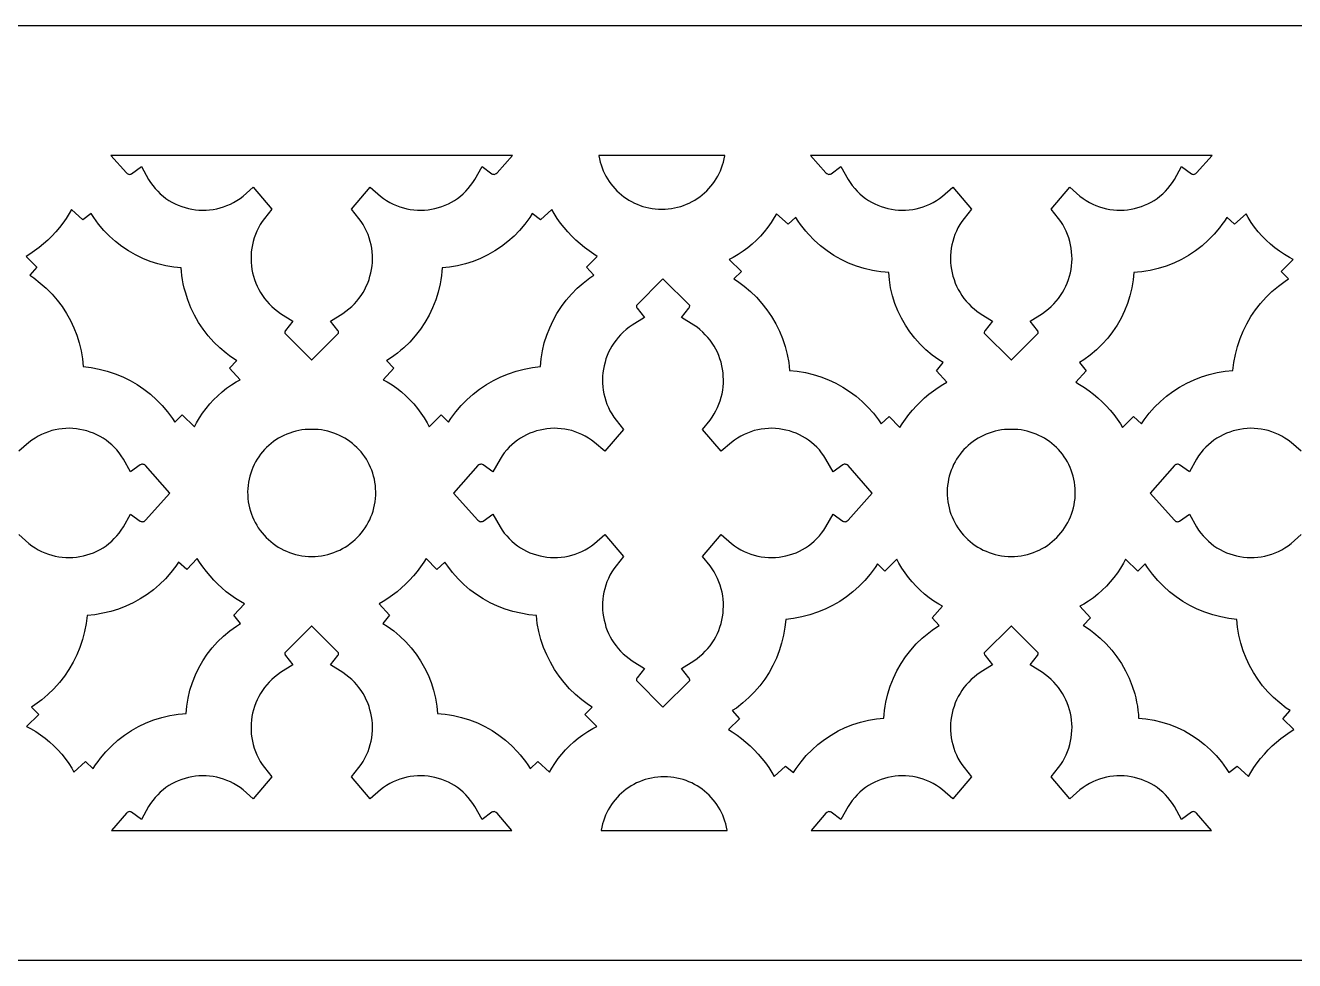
# Model space of a CAD drawing. Extents: x -254 to 254, y -48 to 48.
# Drawn here: x 6.6 to 138.2, y -48.5 to 48.5 of the extents above; entities that cross this region are included whole.
import ezdxf

# ---------------------------------------------------------------- set-up
doc = ezdxf.new("R2010")
doc.units = 0
doc.layers.add('LAYER_2', color=18, linetype='CONTINUOUS')

msp = doc.modelspace()

# ---------------------------------------------------------------- linework, layer by layer
at = {"layer": 'LAYER_2'}
for points in [[(253.94, -48.5), (-253.95, -48.5), (-253.95, 48.5), (253.94, 48.5)], [(18.61, 33.85), (19.35, 32.53), (19.56, 32.19), (19.79, 31.88), (20.04, 31.58), (20.3, 31.3), (20.57, 31.03), (20.86, 30.79), (21.15, 30.56), (21.46, 30.35), (21.78, 30.16), (22.11, 29.99), (22.44, 29.84), (22.79, 29.71), (23.14, 29.6), (23.49, 29.5), (23.85, 29.43), (24.22, 29.37), (24.58, 29.34), (24.95, 29.33), (25.32, 29.33), (25.69, 29.36), (26.06, 29.41), (26.42, 29.48), (26.78, 29.57), (27.14, 29.68), (27.49, 29.81), (27.84, 29.96), (28.18, 30.14), (28.51, 30.33), (28.84, 30.55), (29.15, 30.79), (30.21, 31.71), (32.15, 29.43), (31.38, 28.48), (31.15, 28.16), (30.94, 27.84), (30.75, 27.5), (30.59, 27.16), (30.44, 26.81), (30.31, 26.46), (30.21, 26.1), (30.12, 25.74), (30.06, 25.38), (30.01, 25.02), (29.98, 24.65), (29.98, 24.28), (29.99, 23.92), (30.02, 23.55), (30.07, 23.19), (30.14, 22.83), (30.23, 22.48), (30.34, 22.13), (30.47, 21.78), (30.61, 21.45), (30.78, 21.12), (30.96, 20.8), (31.16, 20.48), (31.37, 20.18), (31.61, 19.89), (31.86, 19.61), (32.13, 19.34), (32.42, 19.09), (32.72, 18.85), (33.05, 18.62), (34.33, 17.82), (33.57, 16.87), (33.53, 16.82), (33.51, 16.76), (33.49, 16.7), (33.49, 16.64), (33.49, 16.59), (36.26, 13.82), (36.29, 13.82), (39.07, 16.59), (39.07, 16.64), (39.06, 16.7), (39.05, 16.76), (39.02, 16.82), (38.99, 16.87), (38.23, 17.82), (39.51, 18.62), (39.83, 18.85), (40.14, 19.09), (40.43, 19.34), (40.7, 19.61), (40.95, 19.89), (41.18, 20.18), (41.4, 20.48), (41.6, 20.8), (41.78, 21.12), (41.94, 21.45), (42.09, 21.78), (42.22, 22.13), (42.32, 22.48), (42.41, 22.83), (42.48, 23.19), (42.53, 23.55), (42.57, 23.92), (42.58, 24.28), (42.57, 24.65), (42.55, 25.02), (42.5, 25.38), (42.44, 25.74), (42.35, 26.1), (42.24, 26.46), (42.12, 26.81), (41.97, 27.16), (41.8, 27.5), (41.62, 27.84), (41.41, 28.16), (41.18, 28.48), (40.41, 29.43), (42.35, 31.71), (43.41, 30.79), (43.72, 30.55), (44.05, 30.33), (44.38, 30.14), (44.72, 29.96), (45.07, 29.81), (45.42, 29.68), (45.78, 29.57), (46.14, 29.48), (46.5, 29.41), (46.87, 29.36), (47.24, 29.33), (47.61, 29.33), (47.97, 29.34), (48.34, 29.37), (48.7, 29.43), (49.06, 29.5), (49.42, 29.6), (49.77, 29.71), (50.11, 29.84), (50.45, 29.99), (50.78, 30.16), (51.1, 30.35), (51.4, 30.56), (51.7, 30.79), (51.99, 31.03), (52.26, 31.3), (52.52, 31.58), (52.76, 31.88), (52.99, 32.19), (53.21, 32.53), (53.94, 33.85), (54.97, 33.11), (55.04, 33.08), (55.12, 33.06), (55.2, 33.05), (55.28, 33.06), (55.35, 33.09), (55.42, 33.13), (55.51, 33.2), (57.1, 35), (15.45, 35), (17.05, 33.2), (17.13, 33.13), (17.21, 33.09), (17.28, 33.06), (17.36, 33.05), (17.44, 33.06), (17.52, 33.08), (17.59, 33.11)], [(66.05, 35), (66.06, 34.97), (66.12, 34.65), (66.19, 34.33), (66.29, 34.02), (66.39, 33.72), (66.51, 33.42), (66.64, 33.13), (66.79, 32.85), (66.95, 32.58), (67.12, 32.31), (67.31, 32.06), (67.5, 31.81), (67.71, 31.57), (67.93, 31.34), (68.16, 31.13), (68.4, 30.92), (68.65, 30.73), (68.91, 30.55), (69.18, 30.38), (69.45, 30.22), (69.74, 30.07), (70.03, 29.94), (70.33, 29.83), (70.63, 29.72), (70.94, 29.64), (71.26, 29.56), (71.59, 29.51), (71.91, 29.46), (72.25, 29.44), (72.59, 29.43), (72.93, 29.44), (73.26, 29.46), (73.59, 29.51), (73.92, 29.56), (74.23, 29.64), (74.55, 29.72), (74.85, 29.83), (75.15, 29.94), (75.44, 30.07), (75.73, 30.22), (76, 30.38), (76.27, 30.55), (76.53, 30.73), (76.78, 30.92), (77.02, 31.13), (77.25, 31.34), (77.46, 31.57), (77.67, 31.81), (77.87, 32.06), (78.05, 32.31), (78.23, 32.58), (78.39, 32.85), (78.53, 33.13), (78.67, 33.42), (78.79, 33.72), (78.89, 34.02), (78.98, 34.33), (79.06, 34.65), (79.12, 34.97), (79.12, 35)], [(128.06, 33.2), (129.66, 35), (88.01, 35), (89.61, 33.2), (89.69, 33.13), (89.76, 33.09), (89.84, 33.06), (89.92, 33.05), (90, 33.06), (90.08, 33.08), (90.15, 33.11), (91.17, 33.85), (91.91, 32.53), (92.12, 32.19), (92.35, 31.88), (92.6, 31.58), (92.86, 31.3), (93.13, 31.03), (93.41, 30.79), (93.71, 30.56), (94.02, 30.35), (94.34, 30.16), (94.67, 29.99), (95, 29.84), (95.35, 29.71), (95.7, 29.6), (96.05, 29.5), (96.41, 29.43), (96.78, 29.37), (97.14, 29.34), (97.51, 29.33), (97.88, 29.33), (98.25, 29.36), (98.61, 29.41), (98.98, 29.48), (99.34, 29.57), (99.7, 29.68), (100.05, 29.81), (100.4, 29.96), (100.74, 30.14), (101.07, 30.33), (101.39, 30.55), (101.71, 30.79), (102.77, 31.71), (104.71, 29.43), (103.94, 28.48), (103.71, 28.16), (103.5, 27.84), (103.31, 27.5), (103.14, 27.16), (103, 26.81), (102.87, 26.46), (102.77, 26.1), (102.68, 25.74), (102.61, 25.38), (102.57, 25.02), (102.54, 24.65), (102.54, 24.28), (102.55, 23.92), (102.58, 23.55), (102.63, 23.19), (102.7, 22.83), (102.79, 22.48), (102.9, 22.13), (103.03, 21.78), (103.17, 21.45), (103.33, 21.12), (103.52, 20.8), (103.71, 20.48), (103.93, 20.18), (104.17, 19.89), (104.42, 19.61), (104.69, 19.34), (104.98, 19.09), (105.28, 18.85), (105.6, 18.62), (106.89, 17.82), (106.12, 16.87), (106.09, 16.82), (106.07, 16.76), (106.05, 16.7), (106.04, 16.64), (106.04, 16.59), (108.82, 13.82), (108.85, 13.82), (111.63, 16.59), (111.63, 16.64), (111.62, 16.7), (111.6, 16.76), (111.58, 16.82), (111.55, 16.87), (110.79, 17.82), (112.07, 18.62), (112.39, 18.85), (112.7, 19.09), (112.98, 19.34), (113.25, 19.61), (113.51, 19.89), (113.74, 20.18), (113.96, 20.48), (114.16, 20.8), (114.34, 21.12), (114.5, 21.45), (114.65, 21.78), (114.77, 22.13), (114.88, 22.48), (114.97, 22.83), (115.04, 23.19), (115.09, 23.55), (115.12, 23.92), (115.14, 24.28), (115.13, 24.65), (115.1, 25.02), (115.06, 25.38), (114.99, 25.74), (114.91, 26.1), (114.8, 26.46), (114.68, 26.81), (114.53, 27.16), (114.36, 27.5), (114.17, 27.84), (113.97, 28.16), (113.74, 28.48), (112.97, 29.43), (114.9, 31.71), (115.96, 30.79), (116.28, 30.55), (116.6, 30.33), (116.94, 30.14), (117.28, 29.96), (117.62, 29.81), (117.98, 29.68), (118.33, 29.57), (118.7, 29.48), (119.06, 29.41), (119.43, 29.36), (119.79, 29.33), (120.16, 29.33), (120.53, 29.34), (120.9, 29.37), (121.26, 29.43), (121.62, 29.5), (121.98, 29.6), (122.33, 29.71), (122.67, 29.84), (123.01, 29.99), (123.33, 30.16), (123.65, 30.35), (123.96, 30.56), (124.26, 30.79), (124.54, 31.03), (124.82, 31.3), (125.08, 31.58), (125.32, 31.88), (125.55, 32.19), (125.76, 32.53), (126.5, 33.85), (127.52, 33.11), (127.6, 33.08), (127.67, 33.06), (127.75, 33.05), (127.83, 33.06), (127.91, 33.09), (127.98, 33.13)], [(22.89, 22.12), (22.82, 22.55), (22.78, 22.99), (22.75, 23.36), (21.99, 23.43), (21.15, 23.57), (20.33, 23.77), (19.53, 24.02), (18.75, 24.33), (18, 24.69), (17.28, 25.1), (16.58, 25.56), (15.92, 26.07), (15.3, 26.63), (14.71, 27.23), (14.17, 27.88), (13.67, 28.56), (13.4, 29), (12.55, 28.32), (11.37, 29.39), (11.13, 28.98), (10.81, 28.48), (10.46, 28), (10.1, 27.53), (9.72, 27.08), (9.31, 26.65), (8.89, 26.23), (8.45, 25.84), (8, 25.46), (7.52, 25.1), (7.03, 24.76), (6.65, 24.53), (7.78, 23.42), (7.03, 22.58), (7.45, 22.3), (8.12, 21.78), (8.75, 21.23), (9.34, 20.63), (9.89, 19.99), (10.39, 19.33), (10.84, 18.63), (11.25, 17.9), (11.6, 17.14), (11.91, 16.36), (12.16, 15.56), (12.35, 14.74), (12.49, 13.91), (12.57, 13.12), (13.39, 13.02), (14.24, 12.86), (15.07, 12.64), (15.88, 12.37), (16.67, 12.05), (17.43, 11.67), (18.17, 11.24), (18.87, 10.77), (19.54, 10.24), (20.18, 9.68), (20.78, 9.06), (21.33, 8.41), (21.85, 7.72), (22.08, 7.35), (22.85, 8.11), (24.11, 6.86), (24.32, 7.27), (24.63, 7.79), (24.96, 8.29), (25.32, 8.77), (25.7, 9.24), (26.1, 9.68), (26.53, 10.09), (26.98, 10.49), (27.45, 10.86), (27.94, 11.21), (28.45, 11.53), (28.85, 11.75), (27.76, 12.95), (28.51, 13.74), (28.48, 13.75), (28.11, 13.99), (27.75, 14.24), (27.39, 14.51), (26.73, 15.06), (26.11, 15.66), (25.54, 16.31), (25.01, 16.98), (24.53, 17.7), (24.11, 18.44), (23.74, 19.22), (23.42, 20.02), (23.17, 20.84), (23.06, 21.26), (22.96, 21.69)], [(46.44, 15.66), (45.83, 15.07), (45.5, 14.78), (45.16, 14.5), (44.81, 14.24), (44.45, 13.99), (44.08, 13.75), (44.05, 13.74), (44.8, 12.95), (43.7, 11.75), (44.1, 11.53), (44.61, 11.21), (45.11, 10.86), (45.58, 10.49), (46.03, 10.09), (46.46, 9.68), (46.86, 9.24), (47.24, 8.77), (47.6, 8.29), (47.93, 7.79), (48.24, 7.27), (48.45, 6.86), (49.71, 8.11), (50.47, 7.35), (50.71, 7.72), (51.22, 8.41), (51.78, 9.06), (52.38, 9.68), (53.01, 10.24), (53.68, 10.77), (54.39, 11.24), (55.12, 11.67), (55.89, 12.05), (56.68, 12.37), (57.49, 12.64), (58.32, 12.86), (59.17, 13.02), (59.99, 13.12), (60.07, 13.91), (60.21, 14.74), (60.4, 15.56), (60.65, 16.36), (60.96, 17.14), (61.31, 17.9), (61.71, 18.63), (62.17, 19.33), (62.67, 19.99), (63.21, 20.63), (63.8, 21.23), (64.44, 21.78), (65.11, 22.3), (65.53, 22.58), (64.77, 23.42), (65.9, 24.53), (65.53, 24.76), (65.04, 25.1), (64.56, 25.46), (64.11, 25.84), (63.67, 26.23), (63.24, 26.65), (62.84, 27.08), (62.46, 27.53), (62.09, 28), (61.75, 28.48), (61.43, 28.98), (61.18, 29.39), (60.01, 28.32), (59.16, 29), (58.89, 28.56), (58.39, 27.88), (57.84, 27.23), (57.26, 26.63), (56.63, 26.07), (55.97, 25.56), (55.28, 25.1), (54.56, 24.69), (53.8, 24.33), (53.02, 24.02), (52.22, 23.77), (51.4, 23.57), (50.57, 23.43), (49.81, 23.36), (49.78, 22.99), (49.73, 22.55), (49.67, 22.12), (49.59, 21.68), (49.39, 20.84), (49.14, 20.02), (48.82, 19.22), (48.45, 18.44), (48.02, 17.7), (47.55, 16.98), (47.02, 16.31)], [(95.3, 22.94), (94.87, 23), (94.43, 23.08), (93.59, 23.28), (92.77, 23.54), (91.97, 23.85), (91.19, 24.22), (90.44, 24.65), (89.73, 25.12), (89.05, 25.65), (88.4, 26.22), (87.81, 26.83), (87.52, 27.17), (87.24, 27.51), (86.98, 27.85), (86.73, 28.21), (86.49, 28.58), (86.48, 28.61), (85.69, 27.87), (84.48, 28.96), (84.26, 28.56), (83.94, 28.05), (83.59, 27.56), (83.22, 27.09), (82.82, 26.64), (82.4, 26.21), (81.96, 25.81), (81.5, 25.42), (81.02, 25.07), (80.51, 24.74), (79.99, 24.43), (79.58, 24.22), (80.84, 22.97), (80.07, 22.2), (80.44, 21.97), (81.13, 21.46), (81.79, 20.9), (82.4, 20.3), (82.97, 19.67), (83.49, 19), (83.97, 18.3), (84.4, 17.56), (84.78, 16.8), (85.1, 16.01), (85.37, 15.2), (85.59, 14.37), (85.75, 13.52), (85.85, 12.7), (86.64, 12.63), (87.48, 12.49), (88.3, 12.29), (89.1, 12.04), (89.88, 11.74), (90.64, 11.39), (91.37, 10.98), (92.07, 10.53), (92.74, 10.03), (93.37, 9.49), (93.97, 8.9), (94.53, 8.27), (95.05, 7.6), (95.33, 7.18), (96.17, 7.93), (97.28, 6.8), (97.52, 7.18), (97.86, 7.67), (98.22, 8.14), (98.6, 8.6), (98.99, 9.03), (99.41, 9.46), (99.84, 9.86), (100.29, 10.24), (100.76, 10.6), (101.24, 10.95), (101.74, 11.27), (102.16, 11.51), (101.08, 12.68), (101.77, 13.53), (101.33, 13.8), (100.64, 14.3), (99.99, 14.84), (99.39, 15.43), (98.83, 16.05), (98.32, 16.71), (97.86, 17.4), (97.44, 18.12), (97.08, 18.88), (96.77, 19.65), (96.52, 20.45), (96.32, 21.27), (96.19, 22.11), (96.12, 22.86), (95.74, 22.89)], [(135.88, 20.9), (136.54, 21.46), (137.23, 21.97), (137.6, 22.2), (136.83, 22.97), (138.09, 24.22), (137.68, 24.43), (137.16, 24.74), (136.66, 25.07), (136.17, 25.42), (135.71, 25.81), (135.27, 26.21), (134.85, 26.64), (134.45, 27.09), (134.08, 27.56), (133.73, 28.05), (133.41, 28.56), (133.19, 28.96), (131.99, 27.87), (131.2, 28.61), (131.18, 28.58), (130.94, 28.21), (130.69, 27.85), (130.42, 27.5), (129.87, 26.84), (129.27, 26.22), (128.62, 25.65), (127.94, 25.12), (127.23, 24.65), (126.48, 24.22), (125.71, 23.85), (124.9, 23.54), (124.09, 23.28), (123.66, 23.17), (123.23, 23.08), (122.8, 23), (122.37, 22.94), (121.93, 22.89), (121.56, 22.86), (121.49, 22.11), (121.35, 21.27), (121.15, 20.45), (120.9, 19.65), (120.59, 18.88), (120.23, 18.12), (119.81, 17.4), (119.35, 16.71), (118.84, 16.05), (118.28, 15.43), (117.68, 14.84), (117.03, 14.3), (116.35, 13.8), (115.91, 13.53), (116.59, 12.68), (115.52, 11.51), (115.93, 11.27), (116.43, 10.95), (116.91, 10.6), (117.38, 10.24), (117.83, 9.86), (118.26, 9.46), (118.68, 9.03), (119.08, 8.6), (119.46, 8.14), (119.81, 7.67), (120.15, 7.18), (120.39, 6.8), (121.5, 7.93), (122.34, 7.18), (122.62, 7.6), (123.14, 8.27), (123.7, 8.9), (124.3, 9.49), (124.93, 10.03), (125.6, 10.53), (126.3, 10.98), (127.04, 11.39), (127.79, 11.74), (128.57, 12.04), (129.37, 12.29), (130.19, 12.49), (131.03, 12.63), (131.82, 12.7), (131.92, 13.52), (132.08, 14.37), (132.3, 15.2), (132.57, 16.01), (132.9, 16.8), (133.27, 17.56), (133.7, 18.3), (134.18, 19), (134.7, 19.67), (135.27, 20.3)], [(78.19, -14.91), (78.35, -14.58), (78.5, -14.25), (78.62, -13.9), (78.73, -13.55), (78.82, -13.2), (78.89, -12.84), (78.94, -12.48), (78.97, -12.11), (78.99, -11.75), (78.98, -11.38), (78.95, -11.01), (78.91, -10.65), (78.84, -10.29), (78.76, -9.93), (78.65, -9.57), (78.52, -9.22), (78.38, -8.87), (78.21, -8.53), (78.02, -8.19), (77.82, -7.87), (77.59, -7.55), (76.81, -6.6), (78.75, -4.32), (79.81, -5.24), (80.13, -5.48), (80.45, -5.7), (80.79, -5.89), (81.13, -6.07), (81.47, -6.22), (81.83, -6.35), (82.18, -6.46), (82.54, -6.55), (82.91, -6.62), (83.28, -6.67), (83.64, -6.7), (84.01, -6.7), (84.38, -6.69), (84.75, -6.66), (85.11, -6.6), (85.47, -6.53), (85.83, -6.43), (86.18, -6.32), (86.52, -6.19), (86.86, -6.04), (87.18, -5.87), (87.5, -5.68), (87.81, -5.47), (88.11, -5.24), (88.39, -5), (88.67, -4.73), (88.93, -4.45), (89.17, -4.15), (89.4, -3.84), (89.61, -3.5), (90.35, -2.18), (91.37, -2.92), (91.45, -2.95), (91.52, -2.97), (91.6, -2.98), (91.68, -2.97), (91.76, -2.94), (91.83, -2.9), (91.91, -2.83), (94.42, 0), (91.91, 2.84), (91.83, 2.91), (91.76, 2.95), (91.68, 2.97), (91.6, 2.98), (91.52, 2.98), (91.45, 2.96), (91.37, 2.92), (90.35, 2.18), (89.61, 3.51), (89.4, 3.84), (89.17, 4.16), (88.93, 4.46), (88.67, 4.74), (88.39, 5), (88.11, 5.25), (87.81, 5.47), (87.5, 5.68), (87.18, 5.87), (86.86, 6.04), (86.52, 6.19), (86.18, 6.32), (85.83, 6.44), (85.47, 6.53), (85.11, 6.6), (84.75, 6.66), (84.38, 6.69), (84.01, 6.71), (83.64, 6.7), (83.28, 6.67), (82.91, 6.63), (82.54, 6.56), (82.18, 6.47), (81.83, 6.36), (81.47, 6.22), (81.13, 6.07), (80.79, 5.9), (80.45, 5.7), (80.13, 5.48), (79.81, 5.24), (78.75, 4.33), (76.81, 6.6), (77.59, 7.55), (77.82, 7.87), (78.02, 8.2), (78.21, 8.53), (78.38, 8.87), (78.52, 9.22), (78.65, 9.57), (78.76, 9.93), (78.84, 10.29), (78.91, 10.65), (78.95, 11.02), (78.98, 11.38), (78.99, 11.75), (78.97, 12.12), (78.94, 12.48), (78.89, 12.84), (78.82, 13.2), (78.73, 13.56), (78.62, 13.91), (78.5, 14.25), (78.35, 14.59), (78.19, 14.92), (78.01, 15.24), (77.81, 15.55), (77.59, 15.85), (77.35, 16.14), (77.1, 16.42), (76.83, 16.69), (76.55, 16.95), (76.24, 17.19), (75.92, 17.41), (74.64, 18.21), (75.4, 19.16), (75.43, 19.21), (75.45, 19.27), (75.47, 19.33), (75.48, 19.4), (75.48, 19.44), (72.71, 22.2), (69.95, 19.44), (69.95, 19.4), (69.96, 19.33), (69.97, 19.27), (70, 19.21), (70.03, 19.16), (70.79, 18.21), (69.51, 17.41), (69.19, 17.19), (68.88, 16.95), (68.59, 16.69), (68.32, 16.42), (68.07, 16.14), (67.84, 15.85), (67.62, 15.55), (67.42, 15.24), (67.24, 14.92), (67.07, 14.59), (66.93, 14.25), (66.8, 13.91), (66.7, 13.56), (66.61, 13.2), (66.54, 12.84), (66.48, 12.48), (66.45, 12.12), (66.44, 11.75), (66.45, 11.38), (66.47, 11.02), (66.52, 10.65), (66.58, 10.29), (66.67, 9.93), (66.77, 9.57), (66.9, 9.22), (67.05, 8.87), (67.21, 8.53), (67.4, 8.2), (67.61, 7.87), (67.84, 7.55), (68.61, 6.6), (66.67, 4.33), (65.61, 5.24), (65.3, 5.48), (64.97, 5.7), (64.64, 5.9), (64.3, 6.07), (63.95, 6.22), (63.6, 6.36), (63.24, 6.47), (62.88, 6.56), (62.52, 6.63), (62.15, 6.67), (61.78, 6.7), (61.41, 6.71), (61.05, 6.69), (60.68, 6.66), (60.32, 6.6), (59.96, 6.53), (59.6, 6.44), (59.25, 6.32), (58.91, 6.19), (58.57, 6.04), (58.24, 5.87), (57.92, 5.68), (57.62, 5.47), (57.32, 5.25), (57.03, 5), (56.76, 4.74), (56.5, 4.46), (56.25, 4.16), (56.03, 3.84), (55.81, 3.51), (55.07, 2.18), (54.05, 2.92), (53.98, 2.96), (53.9, 2.98), (53.82, 2.98), (53.74, 2.97), (53.67, 2.95), (53.6, 2.91), (53.51, 2.84), (51, 0), (53.51, -2.83), (53.6, -2.9), (53.67, -2.94), (53.74, -2.97), (53.82, -2.98), (53.9, -2.97), (53.98, -2.95), (54.05, -2.92), (55.07, -2.18), (55.81, -3.5), (56.03, -3.84), (56.25, -4.15), (56.5, -4.45), (56.76, -4.73), (57.03, -5), (57.32, -5.24), (57.62, -5.47), (57.92, -5.68), (58.24, -5.87), (58.57, -6.04), (58.91, -6.19), (59.25, -6.32), (59.6, -6.43), (59.96, -6.53), (60.32, -6.6), (60.68, -6.66), (61.05, -6.69), (61.41, -6.7), (61.78, -6.7), (62.15, -6.67), (62.52, -6.62), (62.88, -6.55), (63.24, -6.46), (63.6, -6.35), (63.95, -6.22), (64.3, -6.07), (64.64, -5.89), (64.97, -5.7), (65.3, -5.48), (65.61, -5.24), (66.67, -4.32), (68.61, -6.6), (67.84, -7.55), (67.61, -7.87), (67.4, -8.19), (67.21, -8.53), (67.05, -8.87), (66.9, -9.22), (66.77, -9.57), (66.67, -9.93), (66.58, -10.29), (66.52, -10.65), (66.47, -11.01), (66.45, -11.38), (66.44, -11.75), (66.45, -12.11), (66.48, -12.48), (66.54, -12.84), (66.61, -13.2), (66.7, -13.55), (66.8, -13.9), (66.93, -14.25), (67.07, -14.58), (67.24, -14.91), (67.42, -15.23), (67.62, -15.55), (67.84, -15.85), (68.07, -16.14), (68.32, -16.42), (68.59, -16.69), (68.88, -16.94), (69.19, -17.18), (69.51, -17.41), (70.79, -18.21), (70.03, -19.16), (70, -19.21), (69.97, -19.27), (69.96, -19.33), (69.95, -19.39), (69.95, -19.44), (72.71, -22.2), (75.48, -19.44), (75.48, -19.39), (75.47, -19.33), (75.45, -19.27), (75.43, -19.21), (75.4, -19.16), (74.64, -18.21), (75.92, -17.41), (76.24, -17.18), (76.55, -16.94), (76.83, -16.69), (77.1, -16.42), (77.35, -16.14), (77.59, -15.85), (77.81, -15.55), (78.01, -15.23)], [(42.89, -0.56), (42.92, -0.23), (42.92, 0.12), (42.91, 0.45), (42.88, 0.79), (42.84, 1.11), (42.78, 1.43), (42.7, 1.75), (42.61, 2.06), (42.51, 2.36), (42.39, 2.66), (42.25, 2.95), (42.11, 3.23), (41.95, 3.5), (41.77, 3.76), (41.59, 4.02), (41.39, 4.26), (41.18, 4.5), (40.96, 4.72), (40.73, 4.94), (40.49, 5.14), (40.24, 5.33), (39.98, 5.51), (39.71, 5.68), (39.44, 5.84), (39.15, 5.98), (38.86, 6.11), (38.56, 6.22), (38.25, 6.32), (37.94, 6.41), (37.62, 6.48), (37.29, 6.54), (36.96, 6.57), (36.63, 6.6), (36.28, 6.6), (35.93, 6.6), (35.59, 6.57), (35.26, 6.54), (34.94, 6.48), (34.62, 6.41), (34.3, 6.32), (34, 6.22), (33.7, 6.11), (33.4, 5.98), (33.12, 5.84), (32.84, 5.68), (32.57, 5.51), (32.31, 5.33), (32.06, 5.14), (31.82, 4.94), (31.59, 4.72), (31.37, 4.5), (31.17, 4.26), (30.97, 4.02), (30.78, 3.76), (30.61, 3.5), (30.45, 3.23), (30.3, 2.95), (30.17, 2.66), (30.05, 2.36), (29.95, 2.06), (29.85, 1.75), (29.78, 1.43), (29.72, 1.11), (29.67, 0.79), (29.65, 0.45), (29.63, 0.12), (29.64, -0.23), (29.66, -0.56), (29.7, -0.9), (29.76, -1.23), (29.83, -1.55), (29.92, -1.87), (30.02, -2.18), (30.14, -2.48), (30.27, -2.77), (30.41, -3.06), (30.57, -3.34), (30.74, -3.61), (30.93, -3.88), (31.13, -4.13), (31.33, -4.37), (31.55, -4.61), (31.78, -4.83), (32.03, -5.04), (32.28, -5.24), (32.54, -5.43), (32.81, -5.61), (33.09, -5.77), (33.38, -5.92), (33.67, -6.05), (33.98, -6.18), (34.29, -6.28), (34.61, -6.38), (34.93, -6.45), (35.26, -6.51), (35.6, -6.56), (35.94, -6.59), (36.28, -6.6), (36.62, -6.59), (36.96, -6.56), (37.3, -6.51), (37.63, -6.45), (37.95, -6.38), (38.27, -6.28), (38.58, -6.18), (38.88, -6.05), (39.18, -5.92), (39.47, -5.77), (39.75, -5.61), (40.02, -5.43), (40.28, -5.24), (40.53, -5.04), (40.77, -4.83), (41, -4.61), (41.22, -4.37), (41.43, -4.13), (41.63, -3.88), (41.81, -3.61), (41.98, -3.34), (42.14, -3.06), (42.29, -2.77), (42.42, -2.48), (42.54, -2.18), (42.64, -1.87), (42.73, -1.55), (42.8, -1.23), (42.85, -0.9)], [(114.19, -3.88), (114.37, -3.61), (114.54, -3.34), (114.7, -3.06), (114.85, -2.77), (114.98, -2.48), (115.09, -2.18), (115.2, -1.87), (115.28, -1.55), (115.36, -1.23), (115.41, -0.9), (115.45, -0.56), (115.47, -0.23), (115.48, 0.12), (115.47, 0.45), (115.44, 0.79), (115.4, 1.11), (115.34, 1.43), (115.26, 1.75), (115.17, 2.06), (115.06, 2.36), (114.94, 2.66), (114.81, 2.95), (114.66, 3.23), (114.5, 3.5), (114.33, 3.76), (114.15, 4.02), (113.95, 4.26), (113.74, 4.5), (113.52, 4.72), (113.29, 4.94), (113.05, 5.14), (112.8, 5.33), (112.54, 5.51), (112.27, 5.68), (112, 5.84), (111.71, 5.98), (111.42, 6.11), (111.12, 6.22), (110.81, 6.32), (110.5, 6.41), (110.18, 6.48), (109.85, 6.54), (109.52, 6.57), (109.18, 6.6), (108.84, 6.6), (108.49, 6.6), (108.15, 6.57), (107.82, 6.54), (107.49, 6.48), (107.17, 6.41), (106.86, 6.32), (106.55, 6.22), (106.25, 6.11), (105.96, 5.98), (105.68, 5.84), (105.4, 5.68), (105.13, 5.51), (104.87, 5.33), (104.62, 5.14), (104.38, 4.94), (104.15, 4.72), (103.93, 4.5), (103.72, 4.26), (103.53, 4.02), (103.34, 3.76), (103.17, 3.5), (103.01, 3.23), (102.86, 2.95), (102.73, 2.66), (102.61, 2.36), (102.5, 2.06), (102.41, 1.75), (102.34, 1.43), (102.28, 1.11), (102.23, 0.79), (102.2, 0.45), (102.19, 0.12), (102.2, -0.23), (102.22, -0.56), (102.26, -0.9), (102.32, -1.23), (102.39, -1.55), (102.48, -1.87), (102.58, -2.18), (102.7, -2.48), (102.83, -2.77), (102.97, -3.06), (103.13, -3.34), (103.3, -3.61), (103.49, -3.88), (103.68, -4.13), (103.89, -4.37), (104.11, -4.61), (104.34, -4.83), (104.58, -5.04), (104.83, -5.24), (105.1, -5.43), (105.37, -5.61), (105.65, -5.77), (105.93, -5.92), (106.23, -6.05), (106.53, -6.18), (106.84, -6.28), (107.16, -6.38), (107.49, -6.45), (107.82, -6.51), (108.15, -6.56), (108.5, -6.59), (108.84, -6.6), (109.18, -6.59), (109.52, -6.56), (109.85, -6.51), (110.19, -6.45), (110.51, -6.38), (110.83, -6.28), (111.14, -6.18), (111.44, -6.05), (111.74, -5.92), (112.03, -5.77), (112.31, -5.61), (112.58, -5.43), (112.84, -5.24), (113.09, -5.04), (113.33, -4.83), (113.56, -4.61), (113.78, -4.37), (113.99, -4.13)], [(13.77, -12.62), (12.98, -12.7), (12.88, -13.52), (12.72, -14.37), (12.51, -15.2), (12.23, -16.01), (11.91, -16.8), (11.53, -17.56), (11.1, -18.29), (10.63, -19), (10.1, -19.67), (9.53, -20.3), (8.92, -20.9), (8.27, -21.45), (7.57, -21.97), (7.2, -22.2), (7.97, -22.97), (6.71, -24.22), (7.12, -24.43), (7.65, -24.73), (8.15, -25.07), (8.63, -25.42), (9.09, -25.8), (9.53, -26.21), (9.95, -26.63), (10.35, -27.08), (10.72, -27.55), (11.07, -28.04), (11.39, -28.55), (11.62, -28.96), (12.82, -27.86), (13.61, -28.61), (13.62, -28.58), (13.86, -28.21), (14.11, -27.85), (14.38, -27.5), (14.93, -26.84), (15.54, -26.22), (16.18, -25.64), (16.86, -25.12), (17.57, -24.64), (18.32, -24.22), (19.1, -23.85), (19.9, -23.53), (20.72, -23.28), (21.15, -23.17), (21.57, -23.07), (22, -23), (22.43, -22.93), (22.87, -22.89), (23.25, -22.86), (23.32, -22.11), (23.46, -21.27), (23.65, -20.45), (23.91, -19.65), (24.21, -18.87), (24.58, -18.12), (24.99, -17.4), (25.45, -16.71), (25.96, -16.05), (26.52, -15.42), (27.12, -14.84), (27.77, -14.3), (28.46, -13.8), (28.9, -13.53), (28.21, -12.68), (29.29, -11.51), (28.88, -11.27), (28.38, -10.94), (27.89, -10.6), (27.42, -10.24), (26.97, -9.85), (26.54, -9.45), (26.12, -9.03), (25.73, -8.59), (25.35, -8.14), (24.99, -7.66), (24.65, -7.18), (24.41, -6.79), (23.31, -7.92), (22.46, -7.17), (22.18, -7.59), (21.66, -8.26), (21.1, -8.89), (20.5, -9.48), (19.87, -10.03), (19.2, -10.53), (18.5, -10.98), (17.77, -11.38), (17.01, -11.74), (16.23, -12.04), (15.43, -12.29), (14.61, -12.48)], [(56.38, -25.64), (57.02, -26.22), (57.62, -26.83), (57.91, -27.16), (58.18, -27.5), (58.44, -27.85), (58.69, -28.21), (58.93, -28.58), (58.95, -28.61), (59.74, -27.86), (60.94, -28.96), (61.17, -28.55), (61.49, -28.04), (61.84, -27.55), (62.21, -27.08), (62.6, -26.63), (63.02, -26.21), (63.46, -25.8), (63.93, -25.42), (64.41, -25.07), (64.91, -24.73), (65.43, -24.43), (65.84, -24.22), (64.59, -22.97), (65.35, -22.2), (64.99, -21.97), (64.29, -21.45), (63.64, -20.9), (63.02, -20.3), (62.45, -19.67), (61.93, -19), (61.45, -18.29), (61.03, -17.56), (60.65, -16.8), (60.32, -16.01), (60.05, -15.2), (59.83, -14.37), (59.67, -13.52), (59.58, -12.7), (58.79, -12.62), (57.95, -12.48), (57.13, -12.29), (56.33, -12.04), (55.54, -11.74), (54.79, -11.38), (54.06, -10.98), (53.36, -10.53), (52.69, -10.03), (52.05, -9.48), (51.45, -8.89), (50.89, -8.26), (50.38, -7.59), (50.1, -7.17), (49.25, -7.92), (48.14, -6.79), (47.9, -7.18), (47.57, -7.66), (47.21, -8.14), (46.83, -8.59), (46.43, -9.03), (46.02, -9.45), (45.58, -9.85), (45.13, -10.24), (44.67, -10.6), (44.18, -10.94), (43.68, -11.27), (43.27, -11.51), (44.34, -12.68), (43.66, -13.53), (44.1, -13.8), (44.79, -14.3), (45.43, -14.84), (46.04, -15.42), (46.59, -16.05), (47.11, -16.71), (47.57, -17.4), (47.98, -18.12), (48.34, -18.87), (48.65, -19.65), (48.9, -20.45), (49.1, -21.27), (49.24, -22.11), (49.31, -22.86), (49.69, -22.89), (50.12, -22.93), (50.56, -23), (50.99, -23.08), (51.83, -23.27), (52.66, -23.53), (53.46, -23.85), (54.24, -24.22), (54.98, -24.64), (55.7, -25.12)], [(84.12, -17.89), (83.71, -18.62), (83.26, -19.32), (82.76, -19.99), (82.21, -20.62), (81.62, -21.22), (80.99, -21.78), (80.32, -22.3), (79.9, -22.57), (80.65, -23.42), (79.52, -24.52), (79.9, -24.76), (80.39, -25.1), (80.86, -25.46), (81.32, -25.83), (81.76, -26.23), (82.18, -26.64), (82.58, -27.08), (82.97, -27.53), (83.33, -27.99), (83.68, -28.48), (84, -28.98), (84.24, -29.39), (85.41, -28.32), (86.26, -29), (86.54, -28.56), (87.04, -27.87), (87.58, -27.23), (88.17, -26.63), (88.79, -26.07), (89.45, -25.56), (90.15, -25.1), (90.87, -24.68), (91.62, -24.32), (92.4, -24.02), (93.2, -23.76), (94.02, -23.57), (94.86, -23.43), (95.62, -23.36), (95.64, -22.98), (95.69, -22.55), (95.75, -22.11), (95.83, -21.68), (96.03, -20.84), (96.29, -20.02), (96.61, -19.22), (96.98, -18.44), (97.4, -17.7), (97.88, -16.98), (98.41, -16.3), (98.98, -15.66), (99.6, -15.07), (99.93, -14.77), (100.27, -14.5), (100.62, -14.24), (100.98, -13.99), (101.35, -13.75), (101.37, -13.74), (100.63, -12.95), (101.72, -11.75), (101.32, -11.53), (100.81, -11.21), (100.32, -10.86), (99.85, -10.49), (99.4, -10.09), (98.97, -9.67), (98.56, -9.23), (98.18, -8.77), (97.83, -8.29), (97.49, -7.79), (97.19, -7.27), (96.98, -6.86), (95.72, -8.11), (94.95, -7.34), (94.72, -7.71), (94.2, -8.41), (93.65, -9.06), (93.05, -9.67), (92.41, -10.24), (91.74, -10.76), (91.04, -11.24), (90.3, -11.67), (89.54, -12.04), (88.75, -12.37), (87.94, -12.64), (87.11, -12.86), (86.26, -13.02), (85.44, -13.11), (85.36, -13.9), (85.22, -14.74), (85.02, -15.56), (84.77, -16.36), (84.47, -17.14)], [(121.64, -20.83), (121.75, -21.26), (121.84, -21.69), (121.92, -22.11), (121.98, -22.55), (122.03, -22.98), (122.05, -23.36), (122.81, -23.43), (123.65, -23.57), (124.47, -23.76), (125.27, -24.02), (126.05, -24.32), (126.8, -24.68), (127.53, -25.1), (128.22, -25.56), (128.88, -26.07), (129.51, -26.63), (130.09, -27.23), (130.63, -27.87), (131.13, -28.56), (131.41, -29), (132.26, -28.32), (133.43, -29.39), (133.67, -28.98), (134, -28.48), (134.34, -27.99), (134.7, -27.53), (135.09, -27.08), (135.49, -26.64), (135.91, -26.23), (136.35, -25.83), (136.81, -25.46), (137.28, -25.1), (137.77, -24.76), (138.15, -24.52), (137.02, -23.42), (137.77, -22.57), (137.35, -22.3), (136.68, -21.78), (136.05, -21.22), (135.46, -20.62), (134.91, -19.99), (134.41, -19.32), (133.96, -18.62), (133.56, -17.89), (133.2, -17.14), (132.9, -16.36), (132.65, -15.56), (132.45, -14.74), (132.31, -13.9), (132.24, -13.11), (131.41, -13.02), (130.56, -12.86), (129.73, -12.64), (128.92, -12.37), (128.13, -12.04), (127.37, -11.67), (126.64, -11.24), (125.93, -10.76), (125.26, -10.24), (124.62, -9.67), (124.03, -9.06), (123.47, -8.41), (122.96, -7.71), (122.72, -7.34), (121.95, -8.11), (120.7, -6.86), (120.48, -7.27), (120.18, -7.79), (119.85, -8.29), (119.49, -8.77), (119.11, -9.23), (118.7, -9.67), (118.27, -10.09), (117.82, -10.49), (117.35, -10.86), (116.86, -11.21), (116.35, -11.53), (115.95, -11.75), (117.04, -12.95), (116.3, -13.74), (116.33, -13.75), (116.7, -13.99), (117.05, -14.24), (117.41, -14.51), (118.07, -15.06), (118.69, -15.66), (119.27, -16.3), (119.79, -16.98), (120.27, -17.7), (120.69, -18.44), (121.07, -19.22), (121.38, -20.02)], [(25.32, -29.33), (24.95, -29.33), (24.58, -29.34), (24.22, -29.37), (23.85, -29.43), (23.49, -29.5), (23.14, -29.6), (22.79, -29.71), (22.44, -29.84), (22.11, -29.99), (21.78, -30.16), (21.46, -30.35), (21.15, -30.56), (20.86, -30.79), (20.57, -31.03), (20.3, -31.3), (20.04, -31.58), (19.79, -31.88), (19.56, -32.19), (19.35, -32.53), (18.61, -33.85), (17.59, -33.11), (17.52, -33.08), (17.44, -33.06), (17.36, -33.05), (17.28, -33.06), (17.21, -33.09), (17.13, -33.13), (17.06, -33.19), (15.52, -35), (57.04, -35), (55.5, -33.19), (55.42, -33.13), (55.35, -33.09), (55.28, -33.06), (55.2, -33.05), (55.12, -33.06), (55.04, -33.08), (54.97, -33.11), (53.94, -33.85), (53.21, -32.53), (52.99, -32.19), (52.76, -31.88), (52.52, -31.58), (52.26, -31.3), (51.99, -31.03), (51.7, -30.79), (51.4, -30.56), (51.1, -30.35), (50.78, -30.16), (50.45, -29.99), (50.11, -29.84), (49.77, -29.71), (49.42, -29.6), (49.06, -29.5), (48.7, -29.43), (48.34, -29.37), (47.97, -29.34), (47.61, -29.33), (47.24, -29.33), (46.87, -29.36), (46.5, -29.41), (46.14, -29.48), (45.78, -29.57), (45.42, -29.68), (45.07, -29.81), (44.72, -29.96), (44.38, -30.14), (44.05, -30.33), (43.72, -30.55), (43.41, -30.79), (42.35, -31.71), (40.41, -29.43), (41.18, -28.48), (41.41, -28.16), (41.62, -27.84), (41.8, -27.5), (41.97, -27.16), (42.12, -26.81), (42.24, -26.46), (42.35, -26.1), (42.44, -25.74), (42.5, -25.38), (42.55, -25.02), (42.57, -24.65), (42.58, -24.28), (42.57, -23.92), (42.53, -23.55), (42.48, -23.19), (42.41, -22.83), (42.32, -22.48), (42.22, -22.13), (42.09, -21.78), (41.94, -21.45), (41.78, -21.12), (41.6, -20.8), (41.4, -20.48), (41.18, -20.18), (40.95, -19.89), (40.7, -19.61), (40.43, -19.34), (40.14, -19.09), (39.83, -18.85), (39.51, -18.62), (38.23, -17.82), (38.99, -16.87), (39.02, -16.82), (39.05, -16.76), (39.06, -16.7), (39.07, -16.64), (39.07, -16.59), (36.29, -13.82), (36.26, -13.82), (33.49, -16.59), (33.49, -16.64), (33.49, -16.7), (33.51, -16.76), (33.53, -16.82), (33.57, -16.87), (34.33, -17.82), (33.05, -18.62), (32.72, -18.85), (32.42, -19.09), (32.13, -19.34), (31.86, -19.61), (31.61, -19.89), (31.37, -20.18), (31.16, -20.48), (30.96, -20.8), (30.78, -21.12), (30.61, -21.45), (30.47, -21.78), (30.34, -22.13), (30.23, -22.48), (30.14, -22.83), (30.07, -23.19), (30.02, -23.55), (29.99, -23.92), (29.98, -24.28), (29.98, -24.65), (30.01, -25.02), (30.06, -25.38), (30.12, -25.74), (30.21, -26.1), (30.31, -26.46), (30.44, -26.81), (30.59, -27.16), (30.75, -27.5), (30.94, -27.84), (31.15, -28.16), (31.38, -28.48), (32.15, -29.43), (30.21, -31.71), (29.15, -30.79), (28.84, -30.55), (28.51, -30.33), (28.18, -30.14), (27.84, -29.96), (27.49, -29.81), (27.14, -29.68), (26.78, -29.57), (26.42, -29.48), (26.06, -29.41), (25.69, -29.36)], [(91.17, -33.85), (90.15, -33.11), (90.08, -33.08), (90, -33.06), (89.92, -33.05), (89.84, -33.06), (89.76, -33.09), (89.69, -33.13), (89.61, -33.19), (88.07, -35), (129.6, -35), (128.06, -33.19), (127.98, -33.13), (127.91, -33.09), (127.83, -33.06), (127.75, -33.05), (127.67, -33.06), (127.6, -33.08), (127.52, -33.11), (126.5, -33.85), (125.76, -32.53), (125.55, -32.19), (125.32, -31.88), (125.08, -31.58), (124.82, -31.3), (124.54, -31.03), (124.26, -30.79), (123.96, -30.56), (123.65, -30.35), (123.33, -30.16), (123.01, -29.99), (122.67, -29.84), (122.33, -29.71), (121.98, -29.6), (121.62, -29.5), (121.26, -29.43), (120.9, -29.37), (120.53, -29.34), (120.16, -29.33), (119.79, -29.33), (119.43, -29.36), (119.06, -29.41), (118.7, -29.48), (118.33, -29.57), (117.98, -29.68), (117.62, -29.81), (117.28, -29.96), (116.94, -30.14), (116.6, -30.33), (116.28, -30.55), (115.96, -30.79), (114.9, -31.71), (112.97, -29.43), (113.74, -28.48), (113.97, -28.16), (114.17, -27.84), (114.36, -27.5), (114.53, -27.16), (114.68, -26.81), (114.8, -26.46), (114.91, -26.1), (114.99, -25.74), (115.06, -25.38), (115.1, -25.02), (115.13, -24.65), (115.14, -24.28), (115.12, -23.92), (115.09, -23.55), (115.04, -23.19), (114.97, -22.83), (114.88, -22.48), (114.77, -22.13), (114.65, -21.78), (114.5, -21.45), (114.34, -21.12), (114.16, -20.8), (113.96, -20.48), (113.74, -20.18), (113.51, -19.89), (113.25, -19.61), (112.98, -19.34), (112.7, -19.09), (112.39, -18.85), (112.07, -18.62), (110.79, -17.82), (111.55, -16.87), (111.58, -16.82), (111.6, -16.76), (111.62, -16.7), (111.63, -16.64), (111.63, -16.59), (108.85, -13.82), (108.82, -13.82), (106.04, -16.59), (106.04, -16.64), (106.05, -16.7), (106.07, -16.76), (106.09, -16.82), (106.12, -16.87), (106.89, -17.82), (105.6, -18.62), (105.28, -18.85), (104.98, -19.09), (104.69, -19.34), (104.42, -19.61), (104.17, -19.89), (103.93, -20.18), (103.71, -20.48), (103.52, -20.8), (103.33, -21.12), (103.17, -21.45), (103.03, -21.78), (102.9, -22.13), (102.79, -22.48), (102.7, -22.83), (102.63, -23.19), (102.58, -23.55), (102.55, -23.92), (102.54, -24.28), (102.54, -24.65), (102.57, -25.02), (102.61, -25.38), (102.68, -25.74), (102.77, -26.1), (102.87, -26.46), (103, -26.81), (103.14, -27.16), (103.31, -27.5), (103.5, -27.84), (103.71, -28.16), (103.94, -28.48), (104.71, -29.43), (102.77, -31.71), (101.71, -30.79), (101.39, -30.55), (101.07, -30.33), (100.74, -30.14), (100.4, -29.96), (100.05, -29.81), (99.7, -29.68), (99.34, -29.57), (98.98, -29.48), (98.61, -29.41), (98.25, -29.36), (97.88, -29.33), (97.51, -29.33), (97.14, -29.34), (96.78, -29.37), (96.41, -29.43), (96.05, -29.5), (95.7, -29.6), (95.35, -29.71), (95, -29.84), (94.67, -29.99), (94.34, -30.16), (94.02, -30.35), (93.71, -30.56), (93.41, -30.79), (93.13, -31.03), (92.86, -31.3), (92.6, -31.58), (92.35, -31.88), (92.12, -32.19), (91.91, -32.53)], [(67.75, -31.81), (67.56, -32.05), (67.37, -32.31), (67.2, -32.58), (67.04, -32.85), (66.89, -33.13), (66.76, -33.42), (66.64, -33.72), (66.53, -34.02), (66.44, -34.33), (66.37, -34.65), (66.31, -34.97), (66.3, -35), (79.37, -35), (79.37, -34.97), (79.31, -34.65), (79.23, -34.33), (79.14, -34.02), (79.04, -33.72), (78.92, -33.42), (78.78, -33.13), (78.64, -32.85), (78.48, -32.58), (78.3, -32.31), (78.12, -32.05), (77.92, -31.81), (77.71, -31.57), (77.49, -31.34), (77.27, -31.12), (77.03, -30.92), (76.78, -30.73), (76.52, -30.54), (76.25, -30.37), (75.97, -30.22), (75.69, -30.07), (75.4, -29.94), (75.1, -29.82), (74.79, -29.72), (74.48, -29.63), (74.16, -29.56), (73.84, -29.5), (73.51, -29.46), (73.18, -29.44), (72.84, -29.43), (72.5, -29.44), (72.16, -29.46), (71.83, -29.5), (71.51, -29.56), (71.19, -29.63), (70.88, -29.72), (70.57, -29.82), (70.28, -29.94), (69.98, -30.07), (69.7, -30.22), (69.42, -30.37), (69.16, -30.54), (68.9, -30.73), (68.65, -30.92), (68.41, -31.12), (68.18, -31.34), (67.96, -31.57)]]:
    msp.add_lwpolyline(points, close=True, dxfattribs=at)
for points in [[(5.89, -4.32), (6.94, -5.24), (7.26, -5.48), (7.58, -5.7), (7.92, -5.89), (8.26, -6.07), (8.61, -6.22), (8.96, -6.35), (9.32, -6.46), (9.68, -6.55), (10.04, -6.62), (10.41, -6.67), (10.78, -6.7), (11.14, -6.7), (11.51, -6.69), (11.88, -6.66), (12.24, -6.6), (12.6, -6.53), (12.96, -6.43), (13.31, -6.32), (13.65, -6.19), (13.99, -6.04), (14.32, -5.87), (14.63, -5.68), (14.94, -5.47), (15.24, -5.24), (15.53, -5), (15.8, -4.73), (16.06, -4.45), (16.3, -4.15), (16.53, -3.84), (16.75, -3.5), (17.48, -2.18), (18.5, -2.92), (18.58, -2.95), (18.65, -2.97), (18.73, -2.98), (18.81, -2.97), (18.89, -2.94), (18.96, -2.9), (19.05, -2.83), (21.56, 0), (19.05, 2.84), (18.96, 2.91), (18.89, 2.95), (18.81, 2.97), (18.73, 2.98), (18.65, 2.98), (18.58, 2.96), (18.5, 2.92), (17.48, 2.18), (16.75, 3.51), (16.53, 3.84), (16.3, 4.16), (16.06, 4.46), (15.8, 4.74), (15.53, 5), (15.24, 5.25), (14.94, 5.47), (14.63, 5.68), (14.32, 5.87), (13.99, 6.04), (13.65, 6.19), (13.31, 6.32), (12.96, 6.44), (12.6, 6.53), (12.24, 6.6), (11.88, 6.66), (11.51, 6.69), (11.14, 6.71), (10.78, 6.7), (10.41, 6.67), (10.04, 6.63), (9.68, 6.56), (9.32, 6.47), (8.96, 6.36), (8.61, 6.22), (8.26, 6.07), (7.92, 5.9), (7.58, 5.7), (7.26, 5.48), (6.94, 5.24), (5.89, 4.33)], [(138.92, 4.33), (137.86, 5.24), (137.54, 5.48), (137.22, 5.7), (136.89, 5.9), (136.55, 6.07), (136.2, 6.22), (135.85, 6.36), (135.49, 6.47), (135.13, 6.56), (134.76, 6.63), (134.4, 6.67), (134.03, 6.7), (133.66, 6.71), (133.29, 6.69), (132.93, 6.66), (132.56, 6.6), (132.2, 6.53), (131.85, 6.44), (131.5, 6.32), (131.15, 6.19), (130.82, 6.04), (130.49, 5.87), (130.17, 5.68), (129.86, 5.47), (129.56, 5.25), (129.28, 5), (129.01, 4.74), (128.75, 4.46), (128.5, 4.16), (128.27, 3.84), (128.06, 3.51), (127.32, 2.18), (126.3, 2.92), (126.23, 2.96), (126.15, 2.98), (126.07, 2.98), (125.99, 2.97), (125.91, 2.95), (125.84, 2.91), (125.76, 2.84), (123.25, 0), (125.76, -2.83), (125.84, -2.9), (125.91, -2.94), (125.99, -2.97), (126.07, -2.98), (126.15, -2.97), (126.23, -2.95), (126.3, -2.92), (127.32, -2.18), (128.06, -3.5), (128.27, -3.84), (128.5, -4.15), (128.75, -4.45), (129.01, -4.73), (129.28, -5), (129.56, -5.24), (129.86, -5.47), (130.17, -5.68), (130.49, -5.87), (130.82, -6.04), (131.15, -6.19), (131.5, -6.32), (131.85, -6.43), (132.2, -6.53), (132.56, -6.6), (132.93, -6.66), (133.29, -6.69), (133.66, -6.7), (134.03, -6.7), (134.4, -6.67), (134.76, -6.62), (135.13, -6.55), (135.49, -6.46), (135.85, -6.35), (136.2, -6.22), (136.55, -6.07), (136.89, -5.89), (137.22, -5.7), (137.54, -5.48), (137.86, -5.24), (138.92, -4.32)]]:
    msp.add_lwpolyline(points, dxfattribs=at)

doc.saveas('drawing.dxf')
